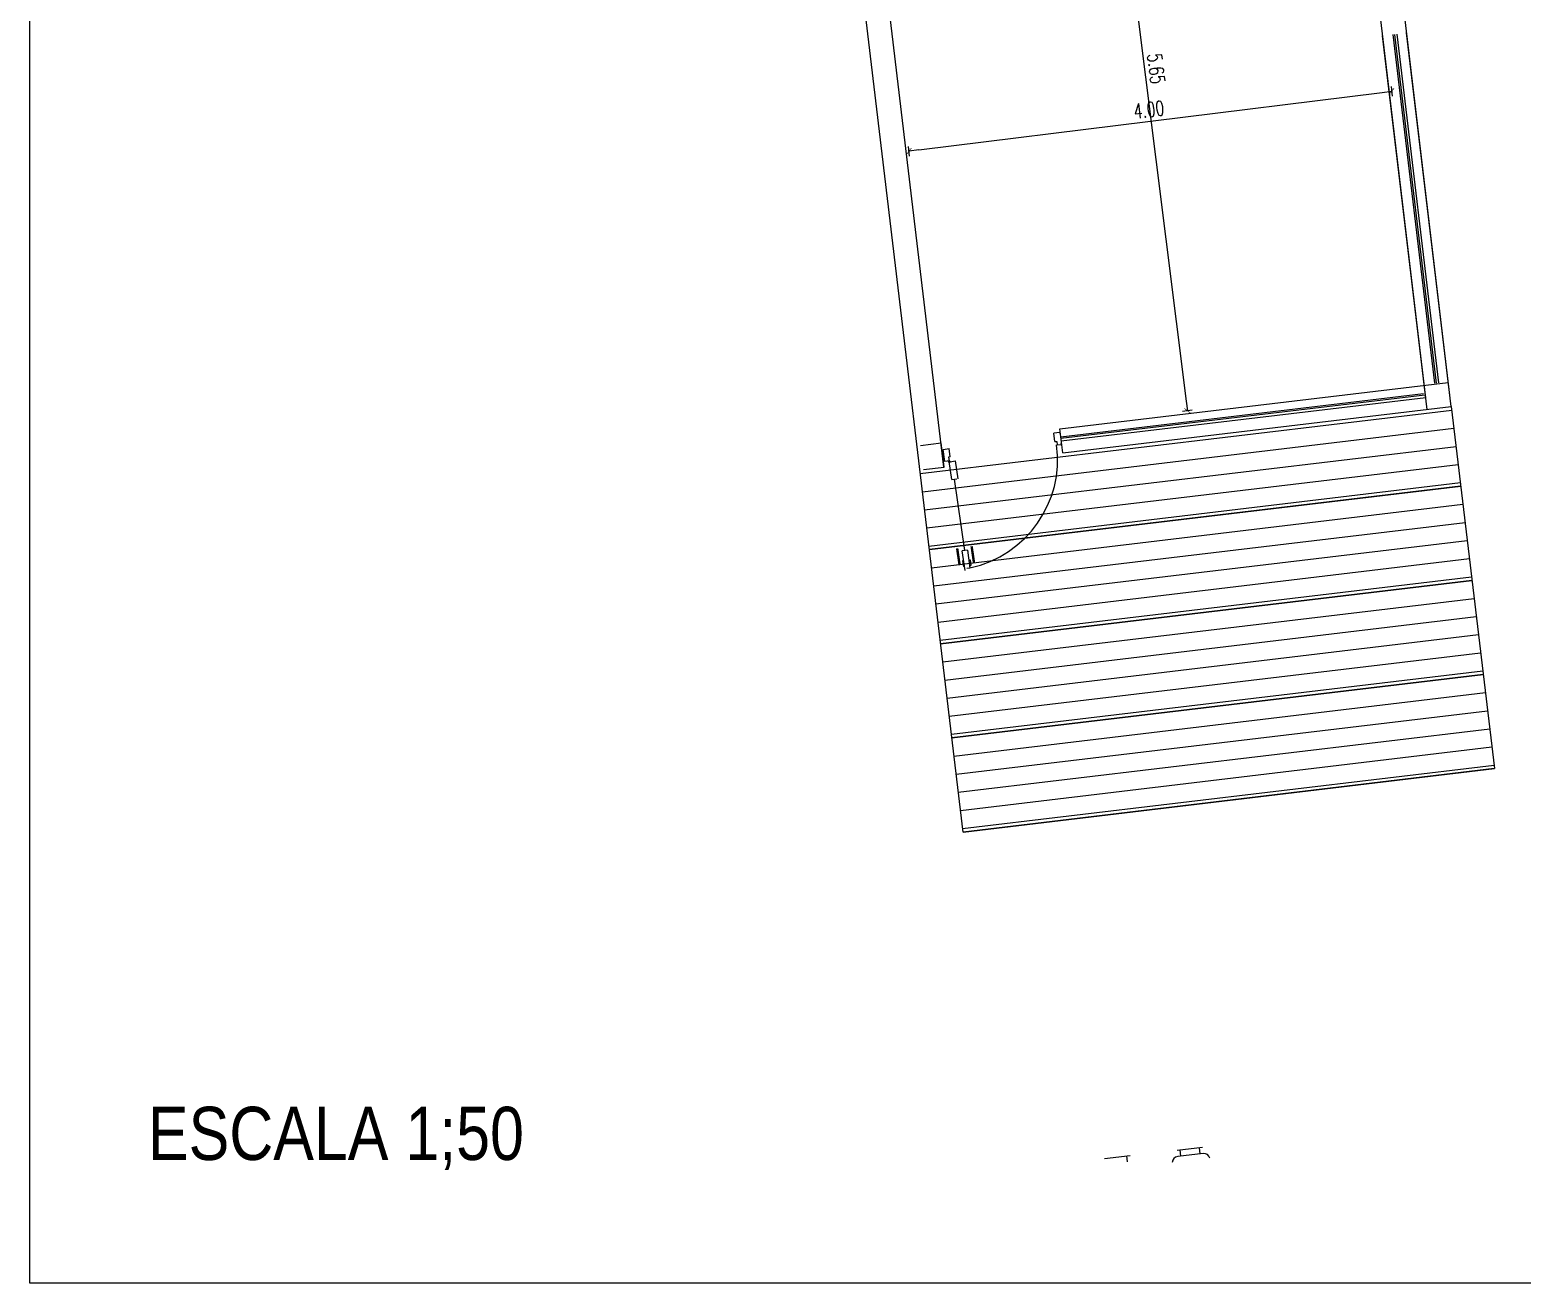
# Model space of a CAD drawing. Header units: millimetres. Extents: x 4525 to 9082, y 179 to 563.
# Drawn here: x 5369.83 to 5382.1, y 454.62 to 464.94 of the extents above; entities that cross this region are included whole.
import ezdxf

# ---------------------------------------------------------------- set-up
doc = ezdxf.new("R2010")
doc.units = ezdxf.units.MM
doc.header["$LTSCALE"] = 100
doc.layers.get('DEFPOINTS').update_dxf_attribs({"lineweight": 5})
for name, color, linetype, lineweight in [('003-Equipamiento', 251, 'Continuous', 9), ('004-Carpinterias', 1, 'Continuous', 18), ('006-Cotas parciales', 7, 'Continuous', 5), ('A01-Barrido', 250, 'Continuous', 5), ('A01-Carpinterias', 1, 'Continuous', 18), ('HATCH MUROS', 251, 'Continuous', 9)]:
    doc.layers.add(name, color=color, linetype=linetype, lineweight=lineweight)
doc.styles.add('AREAL', font='ARIALN.TTF')
doc.styles.add('COTAS', font='ROMANS.shx', dxfattribs={"width": 0.7})
doc.dimstyles.new('COTA40', dxfattribs={"dimscale": 0.4, "dimtxt": 0.3, "dimasz": 0.2, "dimexe": 0, "dimexo": 0, "dimgap": 0.09, "dimtad": 1, "dimzin": 0, "dimdsep": 46, "dimtxsty": 'COTAS', "dimblk1": 'COTA_N', "dimblk2": 'COTA_N', "dimsah": 1, "dimcen": 0.1, "dimclrd": 1, "dimclre": 8, "dimclrt": 5, "dimaunit": 1, "dimadec": 3, "dimazin": 0, "dimtfac": 1, "dimtix": 1, "dimtmove": 2, "dimatfit": 3, "dimldrblk": 'COTA_N', "dimfxl": 0, "dimtolj": 1, "dimtzin": 0, "dimarcsym": 0})

# ---------------------------------------------------------------- blocks, each defined once
blk = doc.blocks.new('COTA_N')
for p, q in [((-1, 0), (0, 0)), ((0, 0.5), (0, -0.5))]:
    blk.add_line(p, q)
at = {"const_width": 0.065}
blk.add_lwpolyline([(0.1414213562373163, 0.1414213562373021), (0.2828427124746327, 0.2828427124746187), (0, 0), (-0.1414213562373021, -0.1414213562373021), (-0.2828427124746185, -0.2828427124746185)], dxfattribs=at)
blk = doc.blocks.new('*D569')
at = {"layer": '006-Cotas parciales', "color": 1, "lineweight": -2, "ltscale": 100}
blk.add_line((5377.140370676621, 463.9470112737308), (5380.951704361337, 464.4197537695768), dxfattribs=at)
at = {"layer": 'DEFPOINTS', "color": 0, "ltscale": 100}
for p in [(5381.031095975442, 464.4296011859682), (5381.031095975442, 464.4296011859687), (5377.060979062515, 463.9371638573383)]:
    blk.add_point(p, dxfattribs=at)
at = {"layer": '006-Cotas parciales', "color": 1, "lineweight": -2, "ltscale": 100, "yscale": 0.08000000000000002, "zscale": 0.08000000000000007}
for p, xscale, rotation in [((5381.031095975442, 464.4296011859687), 0.08000000000000003, 7.070625202405801), ((5377.060979062515, 463.9371638573389), 0.08000000000000002, 187.0706252024058)]:
    blk.add_blockref('COTA_N', p, dxfattribs=dict(at, xscale=xscale, rotation=rotation))
at = {"layer": '006-Cotas parciales', "color": 5, "ltscale": 100, "insert": (5379.034220619308, 464.2786524585812), "char_height": 0.12, "attachment_point": 5, "rotation": 7.070625202405801, "style": 'COTAS'}
blk.add_mtext('\\A1;4.00', dxfattribs=at)
blk = doc.blocks.new('*D571')
at = {"layer": '006-Cotas parciales', "color": 1, "lineweight": -2, "ltscale": 100}
blk.add_line((5378.657198686966, 467.3282452413809), (5379.341371413703, 461.8808959467374), dxfattribs=at)
at = {"layer": 'DEFPOINTS', "color": 0, "ltscale": 100}
for p in [(5378.647229222616, 467.4076216218765, -0.01094566442472811), (5379.351340878086, 461.8015195662459), (5379.351340878069, 461.8015195662438)]:
    blk.add_point(p, dxfattribs=at)
at = {"layer": '006-Cotas parciales', "color": 1, "lineweight": -2, "ltscale": 100, "xscale": 0.08000000000000002, "yscale": 0.08000000000000002, "zscale": 0.08000000000000007}
for p, rotation in [((5378.6472292226, 467.4076216218745), 97.15871389359538), ((5379.351340878069, 461.8015195662438), 277.1587138935954)]:
    blk.add_blockref('COTA_N', p, dxfattribs=dict(at, rotation=rotation))
at = {"layer": '006-Cotas parciales', "color": 5, "ltscale": 100, "insert": (5379.094536706927, 464.6165339512976), "char_height": 0.12, "attachment_point": 5, "rotation": 277.1587138935954, "style": 'COTAS'}
blk.add_mtext('\\A1;5.65', dxfattribs=at)

msp = doc.modelspace()

# ---------------------------------------------------------------- linework, layer by layer
at = {"layer": '003-Equipamiento'}
for p, q in [((5378.669353497417, 455.6516821045175), (5378.879799026506, 455.6748939684713)), ((5378.858689201256, 455.6222623571119), (5378.853207511052, 455.6719609594316)), ((5379.476182173966, 455.7406743088093), (5379.265736648673, 455.7174624104637)), ((5379.481663872295, 455.690975707385), (5379.271218347001, 455.6677638090392)), ((5379.297809861975, 455.6706968224246), (5379.292328163649, 455.7203954238485)), ((5379.455072357318, 455.6880426939998), (5379.449590658993, 455.7377412954239))]:
    msp.add_line(p, q, dxfattribs=at)
for centre, start, end in [((5379.276700045329, 455.6180652076169), 96.29421578275976, 179.1691994338299), ((5379.487145570623, 455.6412771059605), 13.41923213163287, 96.29421578275976)]:
    msp.add_arc(centre, 0.05, start, end, dxfattribs=at)
at = {"layer": '004-Carpinterias', "linetype": 'Continuous', "extrusion": (-0.02102444757590097, 0.1444198270646843, 0.9892931244857284)}
for p, q in [((5377.413964324723, 461.2363911669681, 1.951160291057041), (5377.392586669141, 461.3832372284758, 1.929268967170165)), ((5377.441784160972, 461.388899750843, 3.847897563919751), (5377.463161816553, 461.242053689335, 3.869788887806627)), ((5377.520255917044, 460.6520321870874, 2.03872558660442), (5377.434745294718, 461.2394164331191, 1.951160291056957)), ((5377.522990370496, 460.4874762374193, 2.062806045244221), (5377.499474947046, 460.649006920937, 2.038725586604434)), ((5377.54103688704, 460.6550574532375, 2.038725586604505), (5377.562414542622, 460.5082113917302, 2.060616910491325))]:
    msp.add_line(p, q, dxfattribs=at)
at = {"layer": '004-Carpinterias', "color": 1, "linetype": 'Continuous', "extrusion": (-0.02102444757590097, 0.1444198270646843, 0.9892931244857284)}
for p, q in [((5377.541036887041, 460.6550574532378, 2.038725586604491), (5377.499474947046, 460.649006920937, 2.038725586604434)), ((5377.51116138825, 460.5687311458367, 2.050692832949215), (5377.501265688204, 460.5672905429004, 2.050692832949286)), ((5377.501265688319, 460.5672905429174, 2.050692832949286), (5377.508106545425, 460.520299752536, 2.057698064149809)), ((5377.552723328472, 460.5747816781712, 2.050692832949201), (5377.562619028515, 460.5762222811057, 2.050692832949286)), ((5377.562619028397, 460.5762222810886, 2.050692832949258), (5377.56945988562, 460.5292314907243, 2.057698064149781)), ((5377.518002245477, 460.5217403554132, 2.057698064158478), (5377.508106545435, 460.5202997524776, 2.057698064158535)), ((5377.562414542622, 460.50821139173, 2.060616910491353), (5377.535696152681, 460.5043217638304, 2.060616910491325)), ((5377.559564185587, 460.5277908877311, 2.057698064158449), (5377.569459885628, 460.5292314906662, 2.057698064158421))]:
    msp.add_line(p, q, dxfattribs=at)
at = {"layer": '004-Carpinterias', "color": 1, "linetype": 'Continuous'}
msp.add_line((5377.562414542623, 460.5082113917302, 2.060616910491353), (5377.535696152681, 460.5043217638304, 2.060616910491325), dxfattribs=at)
at = {"layer": '004-Carpinterias', "ltscale": 0.01, "const_width": 0.02, "elevation": 2.060616905342868}
for points in [[(5377.457048821132, 460.6697172585946), (5377.477217262215, 460.5311774580754)], [(5377.575797221547, 460.6870044938051), (5377.595965662631, 460.5484646932862)]]:
    msp.add_lwpolyline(points, dxfattribs=at)
at = {"layer": 'A01-Barrido', "linetype": 'Continuous', "extrusion": (-0.02102444757590097, 0.1444198270646843, 0.9892931244857284)}
msp.add_circle((-5387.767586650569, 314.9731310326043, -44.51520867787807), 0.007500008106809762, dxfattribs=at)
msp.add_arc((-5387.744096597552, 314.9583868018318, -44.51520867787787), 0.9160055875241548, 94.09987707240775, 179.6662266810925, dxfattribs=at)
at = {"layer": 'A01-Carpinterias', "linetype": 'Continuous', "extrusion": (-0.02102444757590097, 0.1444198270646843, 0.9892931244857284)}
for p, q in [((5378.300970419278, 461.6233565733644, 3.831930307172448), (5378.251491924463, 461.6161535594748, 3.831930307172349)), ((5378.261468158341, 461.5476254344701, 3.842146252798861), (5378.251491924463, 461.6161535594748, 3.831930307172349)), ((5378.261468158341, 461.5476254344701, 3.842146252798861), (5378.276311708527, 461.5497863388908, 3.842146252798861)), ((5378.276311708527, 461.5497863388908, 3.842146252798861), (5378.280587244857, 461.5204170895298, 3.846524523097108)), ((5378.300970419279, 461.6233565733654, 3.831930307172335), (5378.302395596316, 461.613566835931, 3.833389728764906)), ((5378.315222189664, 461.5254591990255, 3.84652452309708), (5378.313797012626, 461.5352489364594, 3.845065101504622)), ((5377.34108860071, 461.4836182463594, 1.913520623936215), (5377.39056704745, 461.4908212532515, 1.913520623936101)), ((5377.355340371061, 461.3857208722719, 1.928114839823344), (5377.34108860071, 461.4836182463594, 1.913520623936215)), ((5377.400543281328, 461.422293128248, 1.923736569562443), (5377.385699731144, 461.4201322238272, 1.923736569562486)), ((5377.385699731144, 461.4201322238272, 1.923736569562486), (5377.389975267771, 461.3907629747661, 1.928114839823245)), ((5377.400543281328, 461.422293128248, 1.923736569562443), (5377.39056704745, 461.4908212532515, 1.913520623936101)), ((5378.280587244857, 461.5204170895298, 3.846524523097108), (5378.315222189664, 461.5254591990255, 3.84652452309708)), ((5377.389975267771, 461.3907629747661, 1.928114839823245), (5377.355340371061, 461.3857208722719, 1.928114839823344)), ((5377.400222220979, 461.3828492185419, 3.847897563919779), (5377.441784160972, 461.388899750843, 3.847897563919751)), ((5377.413964324723, 461.2363911669681, 1.951160291057041), (5377.455526264715, 461.2424416992689, 1.951160291057013))]:
    msp.add_line(p, q, dxfattribs=at)
at = {"layer": 'HATCH MUROS', "color": 4, "linetype": 'ByBlock', "ltscale": 100}
for p, q in [((5369.829516947051, 454.624914681397), (5369.829516947051, 475.9172641504865)), ((5407.386818055351, 454.624914681397), (5369.829516947051, 454.624914681397))]:
    msp.add_line(p, q, dxfattribs=at)
at = {"layer": 'HATCH MUROS', "color": 0, "linetype": 'ByBlock', "ltscale": 100}
for p, q in [((5377.505499737704, 458.335714568748, 1.918628596749272), (5376.002360256007, 470.9463979727369, 1.918628596749272)), ((5377.347747020061, 461.3381471610681, 1.918628596749272), (5376.200948652558, 470.9701182417106, 1.918628596749272)), ((5380.879495921762, 465.5119701505869, 1.918628596749272), (5381.309314504404, 461.9071890717574, 1.918628596749272)), ((5381.078089188785, 465.5356495570995, 1.918628596749272), (5381.507907771428, 461.9308684782699, 1.918628596749272)), ((5381.322162972705, 461.8128167731481, 1.918628596749272), (5380.954281234382, 464.8860134977475, 1.918628596749272)), ((5381.520745225998, 461.8365883670578, 1.918628596749272), (5381.152863487675, 464.9097850916572, 1.918628596749272)), ((5378.301220918703, 461.653455908333, 1.918628596749272), (5381.497024957737, 462.035176757639, 1.918628596749272)), ((5378.324941186963, 461.4548675177517, 1.918628596749272), (5381.520745225998, 461.8365883670578, 1.918628596749272)), ((5381.520745225998, 461.8365883670578, 1.918628596749272), (5381.876549249941, 458.8577625080794, 1.918628596749272)), ((5377.155956872243, 461.5166605481812, 1.918628596749272), (5377.325299980153, 461.5368876316274, 1.918628596749272)), ((5377.179677140504, 461.3180721575999, 1.918628596749272), (5377.349020248414, 461.3382992410462, 1.918628596749272)), ((5377.505499737704, 458.335714568748, 1.918628596749272), (5381.876549249941, 458.8577625080794, 1.918628596749272))]:
    msp.add_line(p, q, dxfattribs=at)
at = {"layer": 'HATCH MUROS', "color": 3, "ltscale": 100}
for p, q in [((5381.387196836952, 462.0280236111586, 1.918628596749272), (5381.044535484733, 464.8968177455135, 1.918628596749272)), ((5381.39854694079, 462.0293793173361, 1.918628596749272), (5381.055885238179, 464.8981763851977, 1.918628596749272)), ((5381.419732057938, 462.0319097606327, 1.918628596749272), (5381.077069701318, 464.9007123039244, 1.918628596749272)), ((5378.309194903359, 461.5866969340271, 1.918628596749272), (5381.292978806219, 461.9430931684731, 1.918628596749272)), ((5378.310550609536, 461.5753468301901, 1.918628596749272), (5381.303269447248, 461.9328102924381, 1.918628596749272)), ((5378.313081052833, 461.554161713042, 1.918628596749272), (5381.310985275165, 461.9122445403689, 1.918628596749272))]:
    msp.add_line(p, q, dxfattribs=at)
at = {"layer": 'HATCH MUROS', "color": 4, "ltscale": 100}
for p, q in [((5377.153823414913, 461.2848202116808, 1.918628596749272), (5381.524825356957, 461.8069118522348, 1.918628596749272)), ((5377.171613616109, 461.1358789187449, 1.918628596749272), (5381.542615558153, 461.6579705592989, 1.918628596749272)), ((5377.189403817304, 460.986937625809, 1.918628596749272), (5381.560405759348, 461.509029266363, 1.918628596749272)), ((5377.2071940185, 460.8379963328732, 1.918628596749272), (5381.578195960544, 461.3600879734271, 1.918628596749272)), ((5377.224984219695, 460.6890550399373, 1.918628596749272), (5381.595986161739, 461.2111466804913, 1.918628596749272)), ((5377.228352372975, 460.6592441004169, 1.918628596749272), (5381.599354315019, 461.1813357409708, 1.918628596749272)), ((5377.228542259934, 460.6592667813501, 1.918628596749272), (5381.599544201978, 461.1813584219041, 1.918628596749272)), ((5377.24614257417, 460.510302807481, 1.918628596749272), (5381.617144516214, 461.0323944480349, 1.918628596749272)), ((5377.263932775366, 460.3613615145451, 1.918628596749272), (5381.63493471741, 460.8834531550991, 1.918628596749272)), ((5377.281722976561, 460.2124202216092, 1.918628596749272), (5381.652724918606, 460.7345118621632, 1.918628596749272)), ((5377.299513177757, 460.0634789286733, 1.918628596749272), (5381.670515119801, 460.5855705692273, 1.918628596749272)), ((5377.317303378953, 459.9145376357374, 1.918628596749272), (5381.688305320997, 460.4366292762914, 1.918628596749272)), ((5377.320671532231, 459.8847266962169, 1.918628596749272), (5381.691673474275, 460.4068183367709, 1.918628596749272)), ((5377.320861419192, 459.8847493771503, 1.918628596749272), (5381.691863361236, 460.4068410177043, 1.918628596749272)), ((5377.338461733427, 459.735785403281, 1.918628596749272), (5381.709463675471, 460.257877043835, 1.918628596749272)), ((5377.356251934622, 459.5868441103451, 1.918628596749272), (5381.727253876667, 460.1089357508991, 1.918628596749272)), ((5377.374042135818, 459.4379028174092, 1.918628596749272), (5381.745044077862, 459.9599944579632, 1.918628596749272)), ((5377.391832337014, 459.2889615244733, 1.918628596749272), (5381.762834279058, 459.8110531650273, 1.918628596749272)), ((5377.409622538209, 459.1400202315374, 1.918628596749272), (5381.780624480253, 459.6621118720914, 1.918628596749272)), ((5377.412990691489, 459.1102092920169, 1.918628596749272), (5381.783992633533, 459.6323009325709, 1.918628596749272)), ((5377.413180578448, 459.1102319729503, 1.918628596749272), (5381.784182520492, 459.6323236135043, 1.918628596749272)), ((5377.430780892684, 458.961267999081, 1.918628596749272), (5381.801782834728, 459.483359639635, 1.918628596749272)), ((5377.44857109388, 458.8123267061451, 1.918628596749272), (5381.819573035924, 459.3344183466991, 1.918628596749272)), ((5377.466361295075, 458.6633854132093, 1.918628596749272), (5381.837363237119, 459.1854770537632, 1.918628596749272)), ((5377.484151496271, 458.5144441202734, 1.918628596749272), (5381.855153438315, 459.0365357608273, 1.918628596749272)), ((5377.501941697466, 458.3655028273375, 1.918628596749272), (5381.872943639511, 458.8875944678915, 1.918628596749272)), ((5377.505499737706, 458.3357145687503, 1.918628596749272), (5381.87650167975, 458.8578062093043, 1.918628596749272))]:
    msp.add_line(p, q, dxfattribs=at)
at = {"layer": 'HATCH MUROS', "color": 0, "ltscale": 100}
for p, q in [((5378.324941186963, 461.4548675177526, 1.918628596749272), (5378.301220918703, 461.6534559083328, 1.918628596749272)), ((5377.349020248414, 461.3382992410462, 1.918628596749272), (5377.325299980153, 461.5368876316275, 1.918628596749272)), ((5381.5980012363, 461.1811741233159, 1.918628596749272), (5377.228542259936, 460.6592667813482, 1.918628596749272)), ((5381.5980012363, 461.1811741233169, 1.918628596749272), (5377.228542259936, 460.6592667813492, 1.918628596749272)), ((5377.228542259936, 460.6592667813492, 1.918628596749272), (5381.597486852723, 461.1811126830856, 1.918628596749272)), ((5377.228542259936, 460.6592667813503, 1.918628596749272), (5381.597486852723, 461.1811126830866, 1.918628596749272)), ((5381.690320395557, 460.406656719116, 1.918628596749272), (5377.320861419194, 459.8847493771484, 1.918628596749272)), ((5381.690320395557, 460.4066567191171, 1.918628596749272), (5377.320861419194, 459.8847493771494, 1.918628596749272)), ((5377.320861419194, 459.8847493771494, 1.918628596749272), (5381.68980601198, 460.4065952788857, 1.918628596749272)), ((5377.320861419194, 459.8847493771504, 1.918628596749272), (5381.68980601198, 460.4065952788868, 1.918628596749272)), ((5381.782639554814, 459.6321393149161, 1.918628596749272), (5377.41318057845, 459.1102319729484, 1.918628596749272)), ((5381.782639554814, 459.6321393149171, 1.918628596749272), (5377.41318057845, 459.1102319729494, 1.918628596749272)), ((5377.41318057845, 459.1102319729494, 1.918628596749272), (5381.782125171237, 459.6320778746858, 1.918628596749272)), ((5377.41318057845, 459.1102319729504, 1.918628596749272), (5381.782125171237, 459.6320778746868, 1.918628596749272)), ((5381.874958714071, 458.8576219107161, 1.918628596749272), (5377.505499737707, 458.3357145687484, 1.918628596749272)), ((5381.874958714071, 458.8576219107171, 1.918628596749272), (5377.505499737707, 458.3357145687494, 1.918628596749272)), ((5377.505499737707, 458.3357145687494, 1.918628596749272), (5381.874444330494, 458.8575604704858, 1.918628596749272)), ((5377.505499737707, 458.3357145687505, 1.918628596749272), (5381.874444330494, 458.8575604704868, 1.918628596749272))]:
    msp.add_line(p, q, dxfattribs=at)

# ---------------------------------------------------------------- texts
at = {"style": 'AREAL'}
msp.add_text('ESCALA 1;50', height=0.4375, dxfattribs=at).set_placement((5370.801681921336, 455.638303056542, -1.375))

# ---------------------------------------------------------------- dimensions: what is measured, and where the dimension line sits
at = {"layer": '006-Cotas parciales', "ltscale": 100}
dim = msp.add_aligned_dim(p1=(5378.647229222618, 467.4076216218768, 1.907682932324544), p2=(5379.351340878087, 461.801519566246, 1.918628596749272), distance=-1.8317301625787473e-11, dimstyle='COTA40', dxfattribs=at)
dim.commit()
dim.dimension.update_dxf_attribs({"geometry": '*D571', "text_midpoint": (5379.094536706927, 464.6165339512976, 1.918628596749272)})
at = {"layer": '006-Cotas parciales', "color": 0, "ltscale": 100}
dim = msp.add_aligned_dim(p1=(5377.060979062515, 463.9371638573384, 1.918628596749272), p2=(5381.031095975442, 464.4296011859681, 1.918628596749272), distance=5.641391376757921e-13, dimstyle='COTA40', dxfattribs=at)
dim.commit()
dim.dimension.update_dxf_attribs({"geometry": '*D569', "text_midpoint": (5379.034220619308, 464.2786524585812, 1.918628596749272)})

doc.saveas('drawing.dxf')
